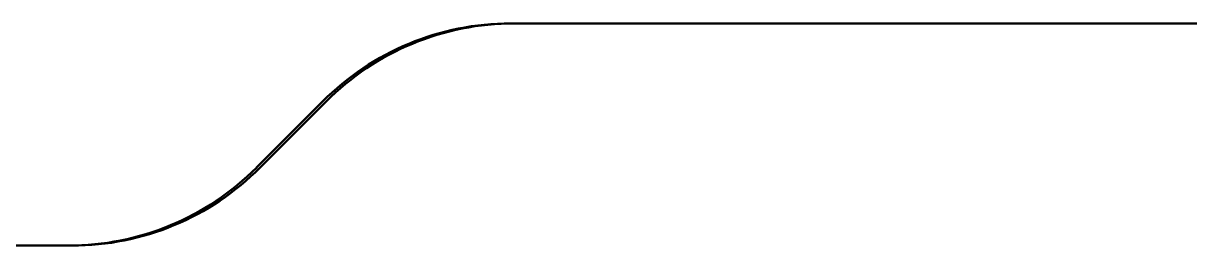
# Paper-space layout 'Layout1' of a CAD drawing. Header units: millimetres. Extents: x 37 to 380, y 30 to 264.
# Drawn here: x 158.25 to 164.83, y 156.85 to 158.1 of the extents above; entities that cross this region are included whole.
import ezdxf

# ---------------------------------------------------------------- set-up
doc = ezdxf.new("R2010")
doc.units = ezdxf.units.MM
doc.layers.add('170', color=7, linetype='Continuous', true_color=0xffffff)

psp = doc.layouts.get("Layout1")

# ---------------------------------------------------------------- linework, layer by layer
at = {"layer": '170', "color": 155, "linetype": 'Continuous', "lineweight": 50}
for p, q in [((160.9993, 158.0991), (173.4698, 158.0991)), ((161.0193, 158.0991), (173.4698, 158.0991)), ((159.5673, 157.2885), (159.9387, 157.6598)), ((159.9586, 157.6598), (159.5873, 157.2885)), ((158.5267, 156.8491), (152.7293, 156.8491)), ((152.7493, 156.8491), (158.5067, 156.8491))]:
    psp.add_line(p, q, dxfattribs=at)
for centre, start, end in [((160.9993, 156.5991), 90, 135), ((161.0193, 156.5991), 90, 135), ((158.5067, 158.3491), 270, 315), ((158.5267, 158.3491), 270, 315)]:
    psp.add_arc(centre, 1.5, start, end, dxfattribs=at)

doc.saveas('drawing.dxf')
